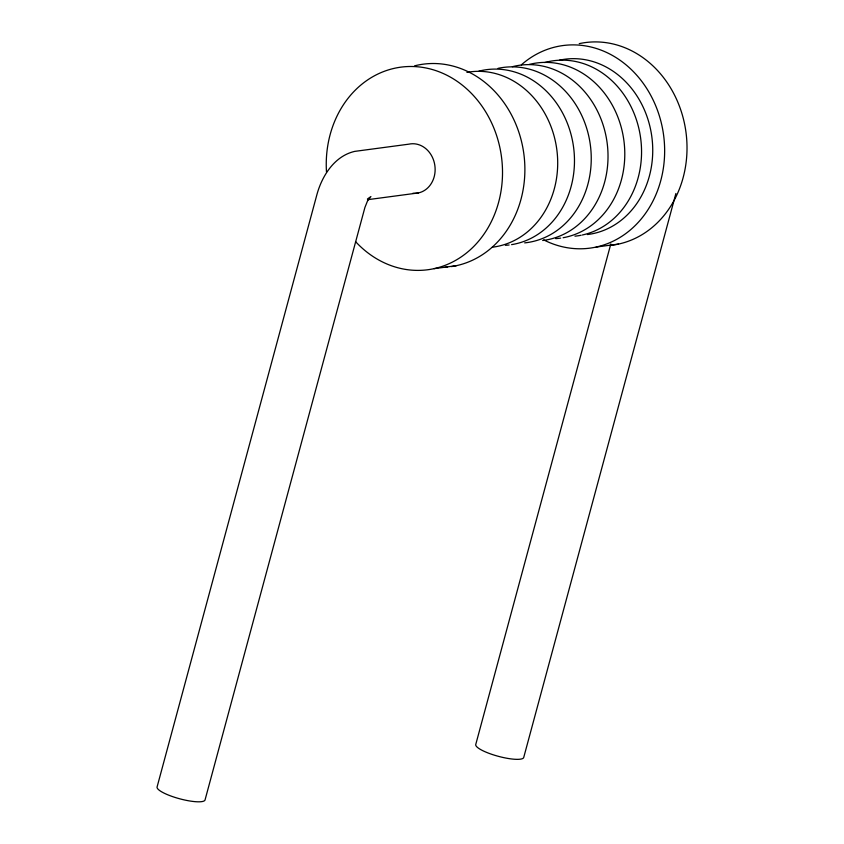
<?xml version="1.0" encoding="UTF-8"?>
<svg xmlns="http://www.w3.org/2000/svg" width="844" height="844" viewBox="0 0 844 844"><rect width="100%" height="100%" fill="white"/><g stroke="black" fill="none" stroke-linecap="round" stroke-linejoin="round"><path stroke-width="1.27" d="M610.824 243.905L475.71 744.651A24.856 5.549 15.1 0 0 499.099 756.519A24.856 5.549 15.1 0 0 523.786 757.237L675.896 193.498M367.404 199.015L370.896 196.547L367.446 201.125L364.914 207.455L205.113 799.701A24.856 5.549 15.1 0 1 180.426 798.983A24.856 5.549 15.1 0 1 157.047 787.114L317.049 194.099C322.271 175.447 334.699 155.961 354.733 151.382L408.918 144.155A24.856 21.374 82.4 0 1 435.04 167.196A24.856 21.374 82.4 0 1 412.906 193.265M367.615 199.69L418.476 192.917M434.027 268.666L456.393 265.681M596.159 247.06L618.525 244.074M521.37 64.83A102.187 87.871 82.4 0 1 634.878 73.175A102.187 87.871 82.4 0 1 651.536 203.742A102.187 87.871 82.4 0 1 543.715 239.896M559.519 60.167A88.377 75.992 82.4 0 1 651.452 134.154A88.377 75.992 82.4 0 1 587.392 234.548M579.237 43.645A102.187 87.871 82.4 0 1 685.687 130.208A102.187 87.871 82.4 0 1 609.695 245.467M544.739 62.551A88.377 75.992 82.4 0 1 639.203 129.987A88.377 75.992 82.4 0 1 582.318 235.001M581.115 235.254A88.377 75.992 82.4 0 1 574.964 236.172M326.491 172.049A102.187 87.871 82.4 0 1 431.347 69.25A102.187 87.871 82.4 0 1 493.265 217.499A102.187 87.871 82.4 0 1 355.535 241.595M447.573 267.073A102.187 87.871 82.4 0 1 445.01 267.274M414.626 65.832A102.187 87.871 82.4 0 1 522.942 148.154A102.187 87.871 82.4 0 1 451.382 266.598M466.901 72.352A88.377 75.992 82.4 0 1 556.629 148.238A88.377 75.992 82.4 0 1 492.347 247.208M529.167 64.46A88.377 75.992 82.4 0 1 622.872 134.333A88.377 75.992 82.4 0 1 563.127 237.723M560.669 238.113A88.377 75.992 82.4 0 1 555.7 238.62M512.392 66.697A88.377 75.992 82.4 0 1 606.498 138.701A88.377 75.992 82.4 0 1 542.671 240.508M498.023 68.364A88.377 75.992 82.4 0 1 590.072 143.069A88.377 75.992 82.4 0 1 524.651 242.882M509.122 244.982A88.377 75.992 82.4 0 1 505.387 245.319M478.854 71.17A88.377 75.992 82.4 0 1 572.696 141.75A88.377 75.992 82.4 0 1 511.591 244.633"/></g></svg>
